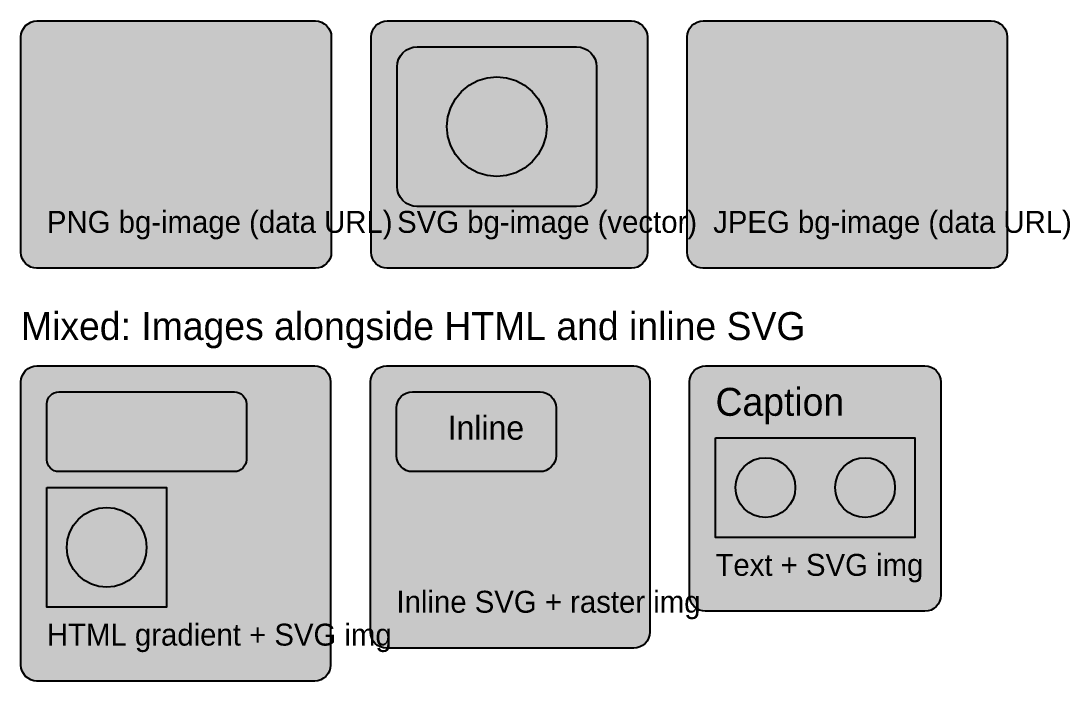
# Model space of a CAD drawing. Extents: x 0 to 582, y 0 to 1133.
# Drawn here: x 0 to 526, y 0 to 331 of the extents above; entities that cross this region are included whole.
import ezdxf

# ---------------------------------------------------------------- set-up
doc = ezdxf.new("R2010")
doc.units = 0

msp = doc.modelspace()

# ---------------------------------------------------------------- hatches: boundary and pattern name
at = {"true_color": 0xfafafa}
for points in [[(8, 331), (147.6, 331), (147.6, 331), (149.16, 330.85), (150.66, 330.39), (152.04, 329.65), (153.26, 328.66), (154.25, 327.44), (154.99, 326.06), (155.45, 324.56), (155.6, 323), (155.6, 215), (155.6, 215), (155.45, 213.44), (154.99, 211.94), (154.25, 210.56), (153.26, 209.34), (152.04, 208.35), (150.66, 207.61), (149.16, 207.15), (147.6, 207), (8, 207), (8, 207), (6.44, 207.15), (4.94, 207.61), (3.56, 208.35), (2.34, 209.34), (1.35, 210.56), (0.61, 211.94), (0.15, 213.44), (0, 215), (0, 323), (0, 323), (0.15, 324.56), (0.61, 326.06), (1.35, 327.44), (2.34, 328.66), (3.56, 329.65), (4.94, 330.39), (6.44, 330.85), (8, 331)], [(183.6, 331), (306.07, 331), (306.07, 331), (307.63, 330.85), (309.13, 330.39), (310.51, 329.65), (311.72, 328.66), (312.72, 327.44), (313.46, 326.06), (313.91, 324.56), (314.07, 323), (314.07, 215), (314.07, 215), (313.91, 213.44), (313.46, 211.94), (312.72, 210.56), (311.72, 209.34), (310.51, 208.35), (309.13, 207.61), (307.63, 207.15), (306.07, 207), (183.6, 207), (183.6, 207), (182.04, 207.15), (180.54, 207.61), (179.16, 208.35), (177.94, 209.34), (176.95, 210.56), (176.21, 211.94), (175.75, 213.44), (175.6, 215), (175.6, 323), (175.6, 323), (175.75, 324.56), (176.21, 326.06), (176.95, 327.44), (177.94, 328.66), (179.16, 329.65), (180.54, 330.39), (182.04, 330.85), (183.6, 331)], [(342.07, 331), (486.55, 331), (486.55, 331), (488.11, 330.85), (489.61, 330.39), (490.99, 329.65), (492.21, 328.66), (493.2, 327.44), (493.94, 326.06), (494.4, 324.56), (494.55, 323), (494.55, 215), (494.55, 215), (494.4, 213.44), (493.94, 211.94), (493.2, 210.56), (492.21, 209.34), (490.99, 208.35), (489.61, 207.61), (488.11, 207.15), (486.55, 207), (342.07, 207), (342.07, 207), (340.51, 207.15), (339.01, 207.61), (337.62, 208.35), (336.41, 209.34), (335.41, 210.56), (334.68, 211.94), (334.22, 213.44), (334.07, 215), (334.07, 323), (334.07, 323), (334.22, 324.56), (334.68, 326.06), (335.41, 327.44), (336.41, 328.66), (337.62, 329.65), (339.01, 330.39), (340.51, 330.85), (342.07, 331)]]:
    msp.add_hatch(color=256, dxfattribs=at).paths.add_polyline_path(points, flags=0)
at = {"true_color": 0xe91e63}
msp.add_hatch(color=256, dxfattribs=at).paths.add_polyline_path([(198.6, 318), (278.6, 318), (278.6, 318), (280.55, 317.81), (282.43, 317.24), (284.16, 316.31), (285.67, 315.07), (286.91, 313.56), (287.84, 311.83), (288.41, 309.95), (288.6, 308), (288.6, 248), (288.6, 248), (288.41, 246.05), (287.84, 244.17), (286.91, 242.44), (285.67, 240.93), (284.16, 239.69), (282.43, 238.76), (280.55, 238.19), (278.6, 238), (198.6, 238), (198.6, 238), (196.65, 238.19), (194.77, 238.76), (193.04, 239.69), (191.53, 240.93), (190.29, 242.44), (189.36, 244.17), (188.79, 246.05), (188.6, 248), (188.6, 308), (188.6, 308), (188.79, 309.95), (189.36, 311.83), (190.29, 313.56), (191.53, 315.07), (193.04, 316.31), (194.77, 317.24), (196.65, 317.81), (198.6, 318)], flags=0)
at = {"true_color": 0xffffff}
for points in [[(263.6, 278), (263.12, 273.12), (261.7, 268.43), (259.39, 264.11), (256.28, 260.32), (252.49, 257.21), (248.17, 254.9), (243.48, 253.48), (238.6, 253), (233.72, 253.48), (229.03, 254.9), (224.71, 257.21), (220.92, 260.32), (217.81, 264.11), (215.5, 268.43), (214.08, 273.12), (213.6, 278), (214.08, 282.88), (215.5, 287.57), (217.81, 291.89), (220.92, 295.68), (224.71, 298.79), (229.03, 301.1), (233.72, 302.52), (238.6, 303), (243.48, 302.52), (248.17, 301.1), (252.49, 298.79), (256.28, 295.68), (259.39, 291.89), (261.7, 287.57), (263.12, 282.88)], [(63, 67), (62.62, 63.1), (61.48, 59.35), (59.63, 55.89), (57.14, 52.86), (54.11, 50.37), (50.65, 48.52), (46.9, 47.38), (43, 47), (39.1, 47.38), (35.35, 48.52), (31.89, 50.37), (28.86, 52.86), (26.37, 55.89), (24.52, 59.35), (23.38, 63.1), (23, 67), (23.38, 70.9), (24.52, 74.65), (26.37, 78.11), (28.86, 81.14), (31.89, 83.63), (35.35, 85.48), (39.1, 86.62), (43, 87), (46.9, 86.62), (50.65, 85.48), (54.11, 83.63), (57.14, 81.14), (59.63, 78.11), (61.48, 74.65), (62.62, 70.9)]]:
    msp.add_hatch(color=256, dxfattribs=at).paths.add_polyline_path(points, flags=0)
at = {"true_color": 0xe3f2fd}
msp.add_hatch(color=256, dxfattribs=at).paths.add_polyline_path([(8, 158), (147.27, 158), (147.27, 158), (148.83, 157.85), (150.33, 157.39), (151.71, 156.65), (152.92, 155.66), (153.92, 154.44), (154.66, 153.06), (155.11, 151.56), (155.27, 150), (155.27, 8), (155.27, 8), (155.11, 6.44), (154.66, 4.94), (153.92, 3.56), (152.92, 2.34), (151.71, 1.35), (150.33, 0.61), (148.83, 0.15), (147.27, 0), (8, 0), (8, 0), (6.44, 0.15), (4.94, 0.61), (3.56, 1.35), (2.34, 2.34), (1.35, 3.56), (0.61, 4.94), (0.15, 6.44), (0, 8), (0, 150), (0, 150), (0.15, 151.56), (0.61, 153.06), (1.35, 154.44), (2.34, 155.66), (3.56, 156.65), (4.94, 157.39), (6.44, 157.85), (8, 158)], flags=0)
at = {"true_color": 0xfff3e0}
msp.add_hatch(color=256, dxfattribs=at).paths.add_polyline_path([(183.27, 158), (307.25, 158), (307.25, 158), (308.81, 157.85), (310.31, 157.39), (311.69, 156.65), (312.91, 155.66), (313.9, 154.44), (314.64, 153.06), (315.1, 151.56), (315.25, 150), (315.25, 24.5), (315.25, 24.5), (315.1, 22.94), (314.64, 21.44), (313.9, 20.06), (312.91, 18.84), (311.69, 17.85), (310.31, 17.11), (308.81, 16.65), (307.25, 16.5), (183.27, 16.5), (183.27, 16.5), (181.71, 16.65), (180.21, 17.11), (178.82, 17.85), (177.61, 18.84), (176.61, 20.06), (175.88, 21.44), (175.42, 22.94), (175.27, 24.5), (175.27, 150), (175.27, 150), (175.42, 151.56), (175.88, 153.06), (176.61, 154.44), (177.61, 155.66), (178.82, 156.65), (180.21, 157.39), (181.71, 157.85), (183.27, 158)], flags=0)
at = {"true_color": 0xf3e5f5}
msp.add_hatch(color=256, dxfattribs=at).paths.add_polyline_path([(343.25, 158), (453.25, 158), (453.25, 158), (454.81, 157.85), (456.31, 157.39), (457.69, 156.65), (458.91, 155.66), (459.9, 154.44), (460.64, 153.06), (461.1, 151.56), (461.25, 150), (461.25, 43), (461.25, 43), (461.1, 41.44), (460.64, 39.94), (459.9, 38.56), (458.91, 37.34), (457.69, 36.35), (456.31, 35.61), (454.81, 35.15), (453.25, 35), (343.25, 35), (343.25, 35), (341.69, 35.15), (340.19, 35.61), (338.81, 36.35), (337.59, 37.34), (336.6, 38.56), (335.86, 39.94), (335.4, 41.44), (335.25, 43), (335.25, 150), (335.25, 150), (335.4, 151.56), (335.86, 153.06), (336.6, 154.44), (337.59, 155.66), (338.81, 156.65), (340.19, 157.39), (341.69, 157.85), (343.25, 158)], flags=0)
at = {"true_color": 0x1a237e}
msp.add_hatch(color=256, dxfattribs=at).paths.add_polyline_path([(19, 145), (107, 145), (107, 145), (108.17, 144.88), (109.3, 144.54), (110.33, 143.99), (111.24, 143.24), (111.99, 142.33), (112.54, 141.3), (112.88, 140.17), (113, 139), (113, 111), (113, 111), (112.88, 109.83), (112.54, 108.7), (111.99, 107.67), (111.24, 106.76), (110.33, 106.01), (109.3, 105.46), (108.17, 105.12), (107, 105), (19, 105), (19, 105), (17.83, 105.12), (16.7, 105.46), (15.67, 106.01), (14.76, 106.76), (14.01, 107.67), (13.46, 108.7), (13.12, 109.83), (13, 111), (13, 139), (13, 139), (13.12, 140.17), (13.46, 141.3), (14.01, 142.33), (14.76, 143.24), (15.67, 143.99), (16.7, 144.54), (17.83, 144.88), (19, 145)], flags=0)
at = {"true_color": 0xff6f00}
msp.add_hatch(color=256, dxfattribs=at).paths.add_polyline_path([(196.27, 145), (260.27, 145), (260.27, 145), (261.83, 144.85), (263.33, 144.39), (264.71, 143.65), (265.92, 142.66), (266.92, 141.44), (267.66, 140.06), (268.11, 138.56), (268.27, 137), (268.27, 113), (268.27, 113), (268.11, 111.44), (267.66, 109.94), (266.92, 108.56), (265.92, 107.34), (264.71, 106.35), (263.33, 105.61), (261.83, 105.15), (260.27, 105), (196.27, 105), (196.27, 105), (194.71, 105.15), (193.21, 105.61), (191.82, 106.35), (190.61, 107.34), (189.61, 108.56), (188.88, 109.94), (188.42, 111.44), (188.27, 113), (188.27, 137), (188.27, 137), (188.42, 138.56), (188.88, 140.06), (189.61, 141.44), (190.61, 142.66), (191.82, 143.65), (193.21, 144.39), (194.71, 144.85), (196.27, 145)], flags=0)
at = {"true_color": 0x7b1fa2}
msp.add_hatch(color=256, dxfattribs=at).paths.add_polyline_path([(348.25, 122), (448.25, 122), (448.25, 72), (348.25, 72)], flags=0)
at = {"true_color": 0xe1bee7}
msp.add_hatch(color=256, dxfattribs=at).paths.add_polyline_path([(388.25, 97), (387.96, 94.07), (387.11, 91.26), (385.72, 88.67), (383.86, 86.39), (381.58, 84.53), (378.99, 83.14), (376.18, 82.29), (373.25, 82), (370.32, 82.29), (367.51, 83.14), (364.92, 84.53), (362.64, 86.39), (360.78, 88.67), (359.39, 91.26), (358.54, 94.07), (358.25, 97), (358.54, 99.93), (359.39, 102.74), (360.78, 105.33), (362.64, 107.61), (364.92, 109.47), (367.51, 110.86), (370.32, 111.71), (373.25, 112), (376.18, 111.71), (378.99, 110.86), (381.58, 109.47), (383.86, 107.61), (385.72, 105.33), (387.11, 102.74), (387.96, 99.93)], flags=0)
at = {"true_color": 0xce93d8}
msp.add_hatch(color=256, dxfattribs=at).paths.add_polyline_path([(438.25, 97), (437.96, 94.07), (437.11, 91.26), (435.72, 88.67), (433.86, 86.39), (431.58, 84.53), (428.99, 83.14), (426.18, 82.29), (423.25, 82), (420.32, 82.29), (417.51, 83.14), (414.92, 84.53), (412.64, 86.39), (410.78, 88.67), (409.39, 91.26), (408.54, 94.07), (408.25, 97), (408.54, 99.93), (409.39, 102.74), (410.78, 105.33), (412.64, 107.61), (414.92, 109.47), (417.51, 110.86), (420.32, 111.71), (423.25, 112), (426.18, 111.71), (428.99, 110.86), (431.58, 109.47), (433.86, 107.61), (435.72, 105.33), (437.11, 102.74), (437.96, 99.93)], flags=0)
at = {"true_color": 0xc62828}
msp.add_hatch(color=256, dxfattribs=at).paths.add_polyline_path([(13, 97), (73, 97), (73, 37), (13, 37)], flags=0)

# ---------------------------------------------------------------- linework, layer by layer
at = {"true_color": 0xdddddd}
for points in [[(8, 331), (147.6, 331), (147.6, 331), (149.16, 330.85), (150.66, 330.39), (152.04, 329.65), (153.26, 328.66), (154.25, 327.44), (154.99, 326.06), (155.45, 324.56), (155.6, 323), (155.6, 215), (155.6, 215), (155.45, 213.44), (154.99, 211.94), (154.25, 210.56), (153.26, 209.34), (152.04, 208.35), (150.66, 207.61), (149.16, 207.15), (147.6, 207), (8, 207), (8, 207), (6.44, 207.15), (4.94, 207.61), (3.56, 208.35), (2.34, 209.34), (1.35, 210.56), (0.61, 211.94), (0.15, 213.44), (0, 215), (0, 323), (0, 323), (0.15, 324.56), (0.61, 326.06), (1.35, 327.44), (2.34, 328.66), (3.56, 329.65), (4.94, 330.39), (6.44, 330.85), (8, 331)], [(183.6, 331), (306.07, 331), (306.07, 331), (307.63, 330.85), (309.13, 330.39), (310.51, 329.65), (311.72, 328.66), (312.72, 327.44), (313.46, 326.06), (313.91, 324.56), (314.07, 323), (314.07, 215), (314.07, 215), (313.91, 213.44), (313.46, 211.94), (312.72, 210.56), (311.72, 209.34), (310.51, 208.35), (309.13, 207.61), (307.63, 207.15), (306.07, 207), (183.6, 207), (183.6, 207), (182.04, 207.15), (180.54, 207.61), (179.16, 208.35), (177.94, 209.34), (176.95, 210.56), (176.21, 211.94), (175.75, 213.44), (175.6, 215), (175.6, 323), (175.6, 323), (175.75, 324.56), (176.21, 326.06), (176.95, 327.44), (177.94, 328.66), (179.16, 329.65), (180.54, 330.39), (182.04, 330.85), (183.6, 331)], [(342.07, 331), (486.55, 331), (486.55, 331), (488.11, 330.85), (489.61, 330.39), (490.99, 329.65), (492.21, 328.66), (493.2, 327.44), (493.94, 326.06), (494.4, 324.56), (494.55, 323), (494.55, 215), (494.55, 215), (494.4, 213.44), (493.94, 211.94), (493.2, 210.56), (492.21, 209.34), (490.99, 208.35), (489.61, 207.61), (488.11, 207.15), (486.55, 207), (342.07, 207), (342.07, 207), (340.51, 207.15), (339.01, 207.61), (337.62, 208.35), (336.41, 209.34), (335.41, 210.56), (334.68, 211.94), (334.22, 213.44), (334.07, 215), (334.07, 323), (334.07, 323), (334.22, 324.56), (334.68, 326.06), (335.41, 327.44), (336.41, 328.66), (337.62, 329.65), (339.01, 330.39), (340.51, 330.85), (342.07, 331)], [(8, 158), (147.27, 158), (147.27, 158), (148.83, 157.85), (150.33, 157.39), (151.71, 156.65), (152.92, 155.66), (153.92, 154.44), (154.66, 153.06), (155.11, 151.56), (155.27, 150), (155.27, 8), (155.27, 8), (155.11, 6.44), (154.66, 4.94), (153.92, 3.56), (152.92, 2.34), (151.71, 1.35), (150.33, 0.61), (148.83, 0.15), (147.27, 0), (8, 0), (8, 0), (6.44, 0.15), (4.94, 0.61), (3.56, 1.35), (2.34, 2.34), (1.35, 3.56), (0.61, 4.94), (0.15, 6.44), (0, 8), (0, 150), (0, 150), (0.15, 151.56), (0.61, 153.06), (1.35, 154.44), (2.34, 155.66), (3.56, 156.65), (4.94, 157.39), (6.44, 157.85), (8, 158)], [(183.27, 158), (307.25, 158), (307.25, 158), (308.81, 157.85), (310.31, 157.39), (311.69, 156.65), (312.91, 155.66), (313.9, 154.44), (314.64, 153.06), (315.1, 151.56), (315.25, 150), (315.25, 24.5), (315.25, 24.5), (315.1, 22.94), (314.64, 21.44), (313.9, 20.06), (312.91, 18.84), (311.69, 17.85), (310.31, 17.11), (308.81, 16.65), (307.25, 16.5), (183.27, 16.5), (183.27, 16.5), (181.71, 16.65), (180.21, 17.11), (178.82, 17.85), (177.61, 18.84), (176.61, 20.06), (175.88, 21.44), (175.42, 22.94), (175.27, 24.5), (175.27, 150), (175.27, 150), (175.42, 151.56), (175.88, 153.06), (176.61, 154.44), (177.61, 155.66), (178.82, 156.65), (180.21, 157.39), (181.71, 157.85), (183.27, 158)], [(343.25, 158), (453.25, 158), (453.25, 158), (454.81, 157.85), (456.31, 157.39), (457.69, 156.65), (458.91, 155.66), (459.9, 154.44), (460.64, 153.06), (461.1, 151.56), (461.25, 150), (461.25, 43), (461.25, 43), (461.1, 41.44), (460.64, 39.94), (459.9, 38.56), (458.91, 37.34), (457.69, 36.35), (456.31, 35.61), (454.81, 35.15), (453.25, 35), (343.25, 35), (343.25, 35), (341.69, 35.15), (340.19, 35.61), (338.81, 36.35), (337.59, 37.34), (336.6, 38.56), (335.86, 39.94), (335.4, 41.44), (335.25, 43), (335.25, 150), (335.25, 150), (335.4, 151.56), (335.86, 153.06), (336.6, 154.44), (337.59, 155.66), (338.81, 156.65), (340.19, 157.39), (341.69, 157.85), (343.25, 158)]]:
    msp.add_lwpolyline(points, close=True, dxfattribs=at)
at = {"true_color": 0xe91e63}
msp.add_lwpolyline([(198.6, 318), (278.6, 318), (278.6, 318), (280.55, 317.81), (282.43, 317.24), (284.16, 316.31), (285.67, 315.07), (286.91, 313.56), (287.84, 311.83), (288.41, 309.95), (288.6, 308), (288.6, 248), (288.6, 248), (288.41, 246.05), (287.84, 244.17), (286.91, 242.44), (285.67, 240.93), (284.16, 239.69), (282.43, 238.76), (280.55, 238.19), (278.6, 238), (198.6, 238), (198.6, 238), (196.65, 238.19), (194.77, 238.76), (193.04, 239.69), (191.53, 240.93), (190.29, 242.44), (189.36, 244.17), (188.79, 246.05), (188.6, 248), (188.6, 308), (188.6, 308), (188.79, 309.95), (189.36, 311.83), (190.29, 313.56), (191.53, 315.07), (193.04, 316.31), (194.77, 317.24), (196.65, 317.81), (198.6, 318)], close=True, dxfattribs=at)
at = {"true_color": 0xffffff}
for points in [[(263.6, 278), (263.12, 273.12), (261.7, 268.43), (259.39, 264.11), (256.28, 260.32), (252.49, 257.21), (248.17, 254.9), (243.48, 253.48), (238.6, 253), (233.72, 253.48), (229.03, 254.9), (224.71, 257.21), (220.92, 260.32), (217.81, 264.11), (215.5, 268.43), (214.08, 273.12), (213.6, 278), (214.08, 282.88), (215.5, 287.57), (217.81, 291.89), (220.92, 295.68), (224.71, 298.79), (229.03, 301.1), (233.72, 302.52), (238.6, 303), (243.48, 302.52), (248.17, 301.1), (252.49, 298.79), (256.28, 295.68), (259.39, 291.89), (261.7, 287.57), (263.12, 282.88)], [(63, 67), (62.62, 63.1), (61.48, 59.35), (59.63, 55.89), (57.14, 52.86), (54.11, 50.37), (50.65, 48.52), (46.9, 47.38), (43, 47), (39.1, 47.38), (35.35, 48.52), (31.89, 50.37), (28.86, 52.86), (26.37, 55.89), (24.52, 59.35), (23.38, 63.1), (23, 67), (23.38, 70.9), (24.52, 74.65), (26.37, 78.11), (28.86, 81.14), (31.89, 83.63), (35.35, 85.48), (39.1, 86.62), (43, 87), (46.9, 86.62), (50.65, 85.48), (54.11, 83.63), (57.14, 81.14), (59.63, 78.11), (61.48, 74.65), (62.62, 70.9)]]:
    msp.add_lwpolyline(points, close=True, dxfattribs=at)
at = {"true_color": 0x1a237e}
msp.add_lwpolyline([(19, 145), (107, 145), (107, 145), (108.17, 144.88), (109.3, 144.54), (110.33, 143.99), (111.24, 143.24), (111.99, 142.33), (112.54, 141.3), (112.88, 140.17), (113, 139), (113, 111), (113, 111), (112.88, 109.83), (112.54, 108.7), (111.99, 107.67), (111.24, 106.76), (110.33, 106.01), (109.3, 105.46), (108.17, 105.12), (107, 105), (19, 105), (19, 105), (17.83, 105.12), (16.7, 105.46), (15.67, 106.01), (14.76, 106.76), (14.01, 107.67), (13.46, 108.7), (13.12, 109.83), (13, 111), (13, 139), (13, 139), (13.12, 140.17), (13.46, 141.3), (14.01, 142.33), (14.76, 143.24), (15.67, 143.99), (16.7, 144.54), (17.83, 144.88), (19, 145)], close=True, dxfattribs=at)
at = {"true_color": 0xff6f00}
msp.add_lwpolyline([(196.27, 145), (260.27, 145), (260.27, 145), (261.83, 144.85), (263.33, 144.39), (264.71, 143.65), (265.92, 142.66), (266.92, 141.44), (267.66, 140.06), (268.11, 138.56), (268.27, 137), (268.27, 113), (268.27, 113), (268.11, 111.44), (267.66, 109.94), (266.92, 108.56), (265.92, 107.34), (264.71, 106.35), (263.33, 105.61), (261.83, 105.15), (260.27, 105), (196.27, 105), (196.27, 105), (194.71, 105.15), (193.21, 105.61), (191.82, 106.35), (190.61, 107.34), (189.61, 108.56), (188.88, 109.94), (188.42, 111.44), (188.27, 113), (188.27, 137), (188.27, 137), (188.42, 138.56), (188.88, 140.06), (189.61, 141.44), (190.61, 142.66), (191.82, 143.65), (193.21, 144.39), (194.71, 144.85), (196.27, 145)], close=True, dxfattribs=at)
at = {"true_color": 0x7b1fa2}
msp.add_lwpolyline([(348.25, 122), (448.25, 122), (448.25, 72), (348.25, 72)], close=True, dxfattribs=at)
at = {"true_color": 0xe1bee7}
msp.add_lwpolyline([(388.25, 97), (387.96, 94.07), (387.11, 91.26), (385.72, 88.67), (383.86, 86.39), (381.58, 84.53), (378.99, 83.14), (376.18, 82.29), (373.25, 82), (370.32, 82.29), (367.51, 83.14), (364.92, 84.53), (362.64, 86.39), (360.78, 88.67), (359.39, 91.26), (358.54, 94.07), (358.25, 97), (358.54, 99.93), (359.39, 102.74), (360.78, 105.33), (362.64, 107.61), (364.92, 109.47), (367.51, 110.86), (370.32, 111.71), (373.25, 112), (376.18, 111.71), (378.99, 110.86), (381.58, 109.47), (383.86, 107.61), (385.72, 105.33), (387.11, 102.74), (387.96, 99.93)], close=True, dxfattribs=at)
at = {"true_color": 0xce93d8}
msp.add_lwpolyline([(438.25, 97), (437.96, 94.07), (437.11, 91.26), (435.72, 88.67), (433.86, 86.39), (431.58, 84.53), (428.99, 83.14), (426.18, 82.29), (423.25, 82), (420.32, 82.29), (417.51, 83.14), (414.92, 84.53), (412.64, 86.39), (410.78, 88.67), (409.39, 91.26), (408.54, 94.07), (408.25, 97), (408.54, 99.93), (409.39, 102.74), (410.78, 105.33), (412.64, 107.61), (414.92, 109.47), (417.51, 110.86), (420.32, 111.71), (423.25, 112), (426.18, 111.71), (428.99, 110.86), (431.58, 109.47), (433.86, 107.61), (435.72, 105.33), (437.11, 102.74), (437.96, 99.93)], close=True, dxfattribs=at)
at = {"true_color": 0xc62828}
msp.add_lwpolyline([(13, 97), (73, 97), (73, 37), (13, 37)], close=True, dxfattribs=at)

# ---------------------------------------------------------------- texts
at = {"true_color": 0x888888}
for s, p in [('PNG bg-image (data URL)', (13, 224.75)), ('SVG bg-image (vector)', (188.6, 224.75)), ('JPEG bg-image (data URL)', (347.07, 224.75)), ('Text + SVG img', (348.25, 52.75)), ('Inline SVG + raster img', (188.27, 34.25)), ('HTML gradient + SVG img', (13, 17.75))]:
    msp.add_text(s, height=11, dxfattribs=at).set_placement(p)
at = {"true_color": 0x555555}
msp.add_text('Mixed: Images alongside HTML and inline SVG', height=14, dxfattribs=at).set_placement((0, 171))
at = {"true_color": 0x4a148c}
msp.add_text('Caption', height=14, dxfattribs=at).set_placement((348.25, 133))
at = {"true_color": 0xffffff}
msp.add_text('Inline', height=12, dxfattribs=at).set_placement((213.93, 121))

doc.saveas('drawing.dxf')
